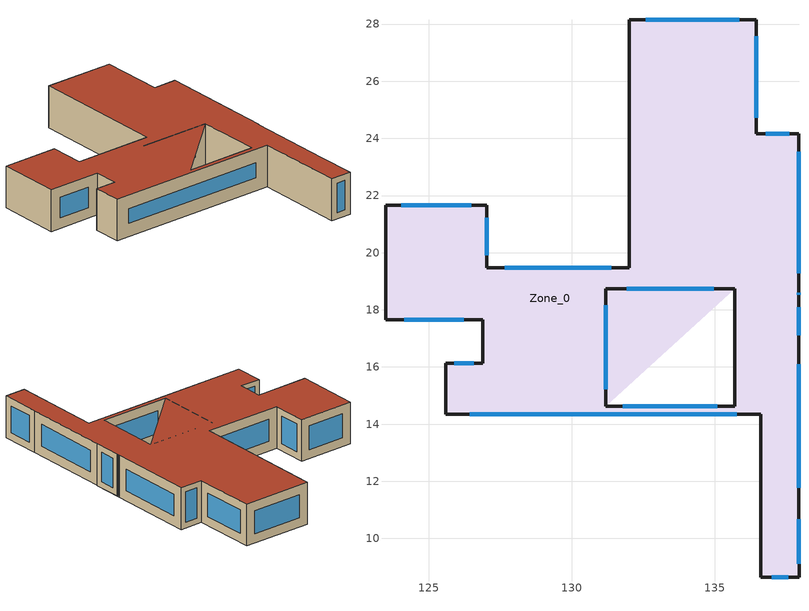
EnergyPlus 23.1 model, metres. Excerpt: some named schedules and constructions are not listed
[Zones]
Zone_0
 floor outside (90.1-2019 Nonresidential CZ 0 Exterior Floor (Mass)): 137.96,8.64 136.62,8.64 136.62,14.34 135.7,14.34 135.7,14.63 131.19,14.63 135.7,18.74 135.7,14.34 125.59,14.34 125.59,16.13 126.88,16.13 126.88,17.65 123.49,17.65 123.49,21.66 127.04,21.66 127.04,19.46 132.01,19.46 132.01,28.15 136.45,28.15 136.46,24.15 137.95,24.15 137.95,16.72 137.94,16.72 137.94,11.14 137.95,11.14 z12.64
 wall outside (90.1-2019 Nonresidential CZ 0 Exterior Wall (Mass)): 137.94,11.14 137.94,16.72 / 137.95,16.72 137.95,18.48 137.95,18.66 137.95,24.15 136.46,24.15 136.45,28.15 132.01,28.15 132.01,19.46 127.04,19.46 127.04,21.66 123.49,21.66 123.49,17.65 126.88,17.65 126.88,16.13 125.59,16.13 125.59,14.34 136.62,14.34 136.62,8.64 137.96,8.64 137.95,11.14 / 131.19,18.74 135.7,18.74 135.7,14.63 131.19,14.63 131.19,18.74 z12.64:15.26
 window (DoublePaneClr): 137.96,9.11 137.95,10.67 z13.11:14.79; 137.94,11.78 137.94,16.09 z13.28:14.63; 137.95,17.11 137.95,18.1 / 137.01,8.64 137.57,8.64 z13.03:14.88; 137.95,18.53 137.95,18.61 z12.69:15.21; 137.95,19.29 137.95,23.52 z13.27:14.63; 137.61,24.15 136.8,24.15 z12.99:14.92; 136.45,24.73 136.45,27.58 z13.22:14.69; 135.86,28.15 132.6,28.15 / 135.1,14.63 131.79,14.63 z13.24:14.67; 131.39,19.46 127.65,19.46 z13.26:14.65; 127.04,19.9 127.04,21.22 z13.08:14.83; 126.49,21.66 124.04,21.66 z13.19:14.71; 124.15,17.65 126.22,17.65 z13.31:14.6; 126.58,16.13 125.9,16.13 z12.95:14.95; 126.44,14.34 135.78,14.34 z13.49:14.42; 131.92,18.74 134.97,18.74 z13.37:14.53; 131.19,15.21 131.19,18.16 z13.22:14.68
 roof outside (90.1-2019 Nonresidential CZ 0 Exterior Roof (Mass)): 137.96,8.64 137.95,11.14 137.94,11.14 137.94,16.72 137.95,16.72 137.95,24.15 136.46,24.15 136.45,28.15 132.01,28.15 132.01,19.46 127.04,19.46 127.04,21.66 123.49,21.66 123.49,17.65 126.88,17.65 126.88,16.13 125.59,16.13 125.59,14.34 131.19,14.34 131.19,14.63 135.7,14.63 135.7,18.74 131.19,14.63 131.19,14.34 136.62,14.34 136.62,8.64 z15.26
[Schedule:Day:Hourly]
82b83fac-625c-4f48-ae0d-23de262ce1d7: Fraction, 0, 1, 1, 1, 1, 1, 1, 0, 0, 0, 1, 1, 1, 1, 1, 1, 1, 1, 0, 0, 0, 0, 0, 0
d479f743-58bb-4381-bc34-0454e4f3726c: Fraction, 1, 0, 1, 1, 1, 1, 1, 1, 0, 0, 0, 1, 1, 1, 1, 1, 0, 0, 0, 0, 0, 0, 0, 0
869f6279-ab4c-45cb-a40c-31db3e045f15: Fraction, 0, 1, 1, 1, 1, 1, 1, 1, 0, 0, 1, 0, 0, 0, 1, 0, 0, 0, 0, 0, 1, 1, 1, 1
67f79f5d-879f-44f8-b647-1131f74ce983: Fraction, 1, 1, 1, 0, 1, 0, 0, 0, 0, 0, 0, 0, 1, 1, 1, 1, 0, 1, 0, 0, 0, 0, 0, 0
971dca29-db39-4082-851a-6dd26ee656e9: Fraction, 0, 0, 0, 0, 0, 0, 1, 1, 0, 0, 0, 1, 1, 0, 0, 0, 0, 0, 0, 0, 0, 0, 0, 0
42499e71-9635-43f8-97cf-54b25431c190: Fraction, 0, 1, 1, 1, 1, 1, 0, 1, 1, 1, 1, 0, 0, 0, 0, 0, 0, 0, 0, 0, 0, 0, 0, 0
64895081-95d1-4410-b027-bdd143a5df6e: Fraction, 0, 0, 0, 1, 0, 1, 1, 0, 0, 0, 0, 1, 0, 1, 1, 1, 1, 1, 1, 0, 0, 0, 0, 0
3134f503-972f-4fe3-82ba-8d4e92bfc7da: Fraction, 0, 0, 0, 1, 1, 1, 0, 0, 0, 0, 0, 0, 1, 1, 1, 1, 0, 0, 0, 0, 0, 0, 0, 0
[Schedule:Week:Daily]
CoolAvail_Zone_0_33: d479f743-58bb-4381-bc34-0454e4f3726c, 869f6279-ab4c-45cb-a40c-31db3e045f15, 67f79f5d-879f-44f8-b647-1131f74ce983, 971dca29-db39-4082-851a-6dd26ee656e9, 42499e71-9635-43f8-97cf-54b25431c190, 82b83fac-625c-4f48-ae0d-23de262ce1d7, 64895081-95d1-4410-b027-bdd143a5df6e, d479f743-58bb-4381-bc34-0454e4f3726c, d479f743-58bb-4381-bc34-0454e4f3726c, d479f743-58bb-4381-bc34-0454e4f3726c, d479f743-58bb-4381-bc34-0454e4f3726c, d479f743-58bb-4381-bc34-0454e4f3726c
CoolAvail_Zone_0_34: 3134f503-972f-4fe3-82ba-8d4e92bfc7da, ed6fd3f3-43f2-4ef0-8dd7-7a0b72b31cbb, 0842cef2-874f-47ca-bd6f-c995717f89f5, 5261cf2e-85ba-4db6-9ce7-fee0a797b286, cae36862-1c9f-4ffe-9071-76cd90ed5ab1, 079eeea1-b62c-473a-85e8-522c02ef6f9d, 7e625d85-241e-46f6-b824-82f7e8309bd2, 3134f503-972f-4fe3-82ba-8d4e92bfc7da, 3134f503-972f-4fe3-82ba-8d4e92bfc7da, 3134f503-972f-4fe3-82ba-8d4e92bfc7da, 3134f503-972f-4fe3-82ba-8d4e92bfc7da, 3134f503-972f-4fe3-82ba-8d4e92bfc7da
CoolAvail_Zone_0_35: ea964e5a-72c8-42ab-b0bd-6840932f00e1, 7ae45e4a-7fd6-41e5-8a4e-fe4adb9c3dce, 19df4775-b0ea-4311-b4c7-9b47212df40c, d1d83a89-aa02-48bd-bd42-bc8bb0993573, fed7032a-de7c-4f09-9247-478ff5a78e8a, 8e8bb3cb-8142-4bc1-9217-54d946ff4a27, 7624fc2b-1449-4fb3-8063-622a8346a11d, ea964e5a-72c8-42ab-b0bd-6840932f00e1, ea964e5a-72c8-42ab-b0bd-6840932f00e1, ea964e5a-72c8-42ab-b0bd-6840932f00e1, ea964e5a-72c8-42ab-b0bd-6840932f00e1, ea964e5a-72c8-42ab-b0bd-6840932f00e1
CoolAvail_Zone_0_36: af5e5cc7-e4d6-4050-8d03-adeff9a77ade, d6000f41-bb7b-45ed-b57a-afc1b073e2b7, 20a2ea15-0366-4157-a8c0-57d473969917, f07b88ba-faba-4079-b627-1374bd56611b, b20c4fbb-534b-4f67-bcc6-599de88231cd, dab0f51d-b6c7-402d-9076-f670d8a8be3a, 2b103ae3-cff9-48dc-a7cd-95ddd8d247a1, af5e5cc7-e4d6-4050-8d03-adeff9a77ade, af5e5cc7-e4d6-4050-8d03-adeff9a77ade, af5e5cc7-e4d6-4050-8d03-adeff9a77ade, af5e5cc7-e4d6-4050-8d03-adeff9a77ade, af5e5cc7-e4d6-4050-8d03-adeff9a77ade
CoolAvail_Zone_0_37: 8037efc8-13b6-4a93-94dd-cd9c610bbcd2, a3895398-1c9f-41ad-a557-52d5878792ae, c23acc3e-60bf-4750-8b05-9199dcac2b66, 836068ed-9d2b-442f-ad17-65d6e156eb7f, 1baf96c9-a5a4-4043-be5b-f3283d23d3d7, 5dcdb427-e9f7-4689-9180-3caf423e22ed, 7a23f633-3cc0-42d7-81b6-4b350cb7b05f, 8037efc8-13b6-4a93-94dd-cd9c610bbcd2, 8037efc8-13b6-4a93-94dd-cd9c610bbcd2, 8037efc8-13b6-4a93-94dd-cd9c610bbcd2, 8037efc8-13b6-4a93-94dd-cd9c610bbcd2, 8037efc8-13b6-4a93-94dd-cd9c610bbcd2
CoolAvail_Zone_0_38: 93237feb-5df3-46aa-8b07-617937b658ed, 2111913f-7513-48a7-b5ce-ad86985c307c, af5e5cc7-e4d6-4050-8d03-adeff9a77ade, 62396e1b-6101-4778-9a89-c3df6b012de8, c88f0633-769b-4102-ae75-12d9dbdc8829, 001a5d9e-2975-4612-a3d7-69e5931aa604, 3fc9ed15-e43c-4b4e-ac0d-8b756d89cf34, 93237feb-5df3-46aa-8b07-617937b658ed, 93237feb-5df3-46aa-8b07-617937b658ed, 93237feb-5df3-46aa-8b07-617937b658ed, 93237feb-5df3-46aa-8b07-617937b658ed, 93237feb-5df3-46aa-8b07-617937b658ed
CoolAvail_Zone_0_39: d748a229-17c4-4497-a2ae-3035c432b4ba, 7048c016-b3cc-4d30-b7a2-e82832680144, 45178cf4-77f9-40aa-a0a4-11b28ac7ef65, af41c58c-a08e-4e43-bc5d-241de93dec8d, 9f03cfd3-7633-41ee-8cfd-2eb55b373d64, 50c105d0-a097-4d9e-b7de-f51dfab3287e, 8037efc8-13b6-4a93-94dd-cd9c610bbcd2, d748a229-17c4-4497-a2ae-3035c432b4ba, d748a229-17c4-4497-a2ae-3035c432b4ba, d748a229-17c4-4497-a2ae-3035c432b4ba, d748a229-17c4-4497-a2ae-3035c432b4ba, d748a229-17c4-4497-a2ae-3035c432b4ba
CoolAvail_Zone_0_40: 883197e9-7c75-4b18-a137-2211aa266f75, a7bd0efe-3aa0-41ad-a862-0c0766c6b48d, c2976b59-a9d1-4ec2-afd8-5a25a852f813, 0892341c-ce22-48bf-b2d7-a6b54bea3fca, 0810e71b-70c5-4420-88cf-15ec6798d871, 349f065c-2187-4dc3-b9d1-56dd459cd3aa, 01a71e10-1e50-47e8-9dee-a916c16c638e, 883197e9-7c75-4b18-a137-2211aa266f75, 883197e9-7c75-4b18-a137-2211aa266f75, 883197e9-7c75-4b18-a137-2211aa266f75, 883197e9-7c75-4b18-a137-2211aa266f75, 883197e9-7c75-4b18-a137-2211aa266f75
CoolAvail_Zone_0_41: 00c0e0ef-4640-43c7-a598-4a9e97edaa6d, 9f40d702-859b-4665-b72c-3fe96d7343c0, 86c1b371-93d3-48e4-a207-f1c1352b0e07, cd0a9f9b-4dd7-42b7-b076-0355e52e6f7b, d67b88e1-e680-47cd-8d1c-4d1d765bc77f, e2fff377-7aec-4250-9183-b298a2f973d8, f14ff8f6-1366-4599-b910-1c5d2465ca29, 00c0e0ef-4640-43c7-a598-4a9e97edaa6d, 00c0e0ef-4640-43c7-a598-4a9e97edaa6d, 00c0e0ef-4640-43c7-a598-4a9e97edaa6d, 00c0e0ef-4640-43c7-a598-4a9e97edaa6d, 00c0e0ef-4640-43c7-a598-4a9e97edaa6d
CoolAvail_Zone_0_42: 5c89464c-5ef5-470d-8494-ad207c1193eb, 70fccbbf-0968-4144-81c4-213cfebb1410, 6a72401a-39b8-4c8e-8b0f-e18fc8ead1de, 08ea07bc-ec12-43a9-b5e9-4255b164943a, 10e9fb05-1858-4299-a879-61cf543e850c, 482c0ff1-a1cf-4518-9a9b-c9fd94c742e4, 971f1f81-7ffb-4225-a188-1d66d3d201fa, 5c89464c-5ef5-470d-8494-ad207c1193eb, 5c89464c-5ef5-470d-8494-ad207c1193eb, 5c89464c-5ef5-470d-8494-ad207c1193eb, 5c89464c-5ef5-470d-8494-ad207c1193eb, 5c89464c-5ef5-470d-8494-ad207c1193eb
CoolAvail_Zone_0_43: 6005d886-9535-43e2-8214-16ed1c354114, fb266e95-20a3-4bcf-bbe1-b2c024e0e2b5, c7bf4c7d-8060-4b6f-adbe-915409cfed54, 321755bc-5975-4af5-b1da-08a8e318b26e, 27c04f71-bc10-47cd-96d5-273982dcbd55, 4fe47908-5490-47fc-b963-a5acf1d7db7e, 7509aeb8-b5e9-4c74-ac1f-85b5df4f7c3a, 6005d886-9535-43e2-8214-16ed1c354114, 6005d886-9535-43e2-8214-16ed1c354114, 6005d886-9535-43e2-8214-16ed1c354114, 6005d886-9535-43e2-8214-16ed1c354114, 6005d886-9535-43e2-8214-16ed1c354114
CoolAvail_Zone_0_44: 8524b59a-4086-4eb9-a3a3-9c11016325d2, 33232023-d3bc-4167-9908-7f5fb7bc4845, fc63d4ab-520f-4892-8535-8a5b19853f97, 529c80a2-adcc-425c-9c7a-9e4ea92c5ad0, 361a62d4-4483-44e2-8178-8ae958f5a9d6, d39a0a2d-9745-449f-9744-d5c12fb151a7, eba83cb3-639c-4d5a-bba0-65026861de94, 8524b59a-4086-4eb9-a3a3-9c11016325d2, 8524b59a-4086-4eb9-a3a3-9c11016325d2, 8524b59a-4086-4eb9-a3a3-9c11016325d2, 8524b59a-4086-4eb9-a3a3-9c11016325d2, 8524b59a-4086-4eb9-a3a3-9c11016325d2
CoolAvail_Zone_0_45: 529897b0-7851-4804-9490-ac1e49f6673f, 6bf10be0-f6d1-42b2-b7f7-fee7ecca2194, 8c1eacb8-60e0-437f-9c00-406e7754e0a1, ce02b5cd-0b87-43e5-8d81-d91c88fad177, 45178cf4-77f9-40aa-a0a4-11b28ac7ef65, 4a8131e1-6b61-40b7-be8c-de09692f1780, 529897b0-7851-4804-9490-ac1e49f6673f, 529897b0-7851-4804-9490-ac1e49f6673f, 529897b0-7851-4804-9490-ac1e49f6673f, 529897b0-7851-4804-9490-ac1e49f6673f, 529897b0-7851-4804-9490-ac1e49f6673f, 529897b0-7851-4804-9490-ac1e49f6673f
CoolAvail_Zone_0_46: a92963a4-cdb5-4605-91ce-c7ecaa5e8ee2, 70fccbbf-0968-4144-81c4-213cfebb1410, 60a5d225-296d-4afc-ad11-c7ede8f63fac, 05a610c2-0fe3-448e-b41f-ef2fc4f267a0, 741097d7-baff-4054-969c-272c18da0d28, 894fad8a-9db2-4cf0-9b25-e19f91a4054e, 4e647661-89a2-4b39-a766-581725928f1c, a92963a4-cdb5-4605-91ce-c7ecaa5e8ee2, a92963a4-cdb5-4605-91ce-c7ecaa5e8ee2, a92963a4-cdb5-4605-91ce-c7ecaa5e8ee2, a92963a4-cdb5-4605-91ce-c7ecaa5e8ee2, a92963a4-cdb5-4605-91ce-c7ecaa5e8ee2
CoolAvail_Zone_0_47: 4b6ed41e-87c7-4975-a053-4426fd22b8bb, bd449fe4-415f-4b3c-8c99-a05e91d1a4a4, 4c9fed97-f1c1-4f52-93cf-6e3ebb21d123, 90e3bf91-1fac-41b0-8900-77a460dd330f, 81f41662-e9ac-4eb1-b85d-5b27cc855202, 72c3588e-b2e9-4518-9183-511a012e489a, 058802b1-c408-489d-8eb6-82654434e169, 4b6ed41e-87c7-4975-a053-4426fd22b8bb, 4b6ed41e-87c7-4975-a053-4426fd22b8bb, 4b6ed41e-87c7-4975-a053-4426fd22b8bb, 4b6ed41e-87c7-4975-a053-4426fd22b8bb, 4b6ed41e-87c7-4975-a053-4426fd22b8bb
CoolAvail_Zone_0_48: c893bc1b-9ab6-4618-9526-c9d7948028e1, 2d3622f6-77fb-4f19-83ce-4f29eb6027ad, 485f56f1-57ec-4dbc-a7b3-1c70517bfc66, f2aed9a4-388b-497b-9736-4f8f69007e10, 3aec51c0-ffc0-4bed-9820-b9f1594e9715, 2b439630-06c0-43d1-b733-c1b6edee79ff, 1354364f-3d47-441f-baaf-d91082a93f77, c893bc1b-9ab6-4618-9526-c9d7948028e1, c893bc1b-9ab6-4618-9526-c9d7948028e1, c893bc1b-9ab6-4618-9526-c9d7948028e1, c893bc1b-9ab6-4618-9526-c9d7948028e1, c893bc1b-9ab6-4618-9526-c9d7948028e1
CoolAvail_Zone_0_49: 043a86aa-8b78-41f9-9b1e-acb706614a46, 6a1fb187-319f-4c84-bc8c-24fb97a2dfa3, a632ed9a-5de7-4d2a-9650-94074f019fd4, 3b8062e7-37c0-42ef-9213-e2c9e8404624, 3b07df94-8bae-425c-907d-ec27d7f912fc, 7be9cbd2-a441-4429-bd23-b447bb17e9a1, 7c9938da-5bc3-4155-9f17-6dbf6999afb5, 043a86aa-8b78-41f9-9b1e-acb706614a46, 043a86aa-8b78-41f9-9b1e-acb706614a46, 043a86aa-8b78-41f9-9b1e-acb706614a46, 043a86aa-8b78-41f9-9b1e-acb706614a46, 043a86aa-8b78-41f9-9b1e-acb706614a46
CoolAvail_Zone_0_50: 149cf891-3990-4c32-920f-f7e48fb2aa7d, c2976b59-a9d1-4ec2-afd8-5a25a852f813, f20793a5-f3a4-45ea-858c-464f45aebaeb, 918cd881-32ed-44fa-84e1-0d95cc65e6a6, a7388b1d-e5d5-446e-9b3c-e9680b62e304, 48e2d8e6-c764-4309-9400-535a4b362951, b8feaf6b-9232-4fb5-8901-8b4871c860c7, 149cf891-3990-4c32-920f-f7e48fb2aa7d, 149cf891-3990-4c32-920f-f7e48fb2aa7d, 149cf891-3990-4c32-920f-f7e48fb2aa7d, 149cf891-3990-4c32-920f-f7e48fb2aa7d, 149cf891-3990-4c32-920f-f7e48fb2aa7d
CoolAvail_Zone_0_51: 485ce407-0896-49d2-8bdb-d863cf701a37, 77e688b3-1c47-4fa8-a150-bdfd9f7a6f05, ae164842-401a-4343-b31c-0fd7bb1224be, aca1a674-1583-4169-b70b-1a5a21e13e0d, 71cadaa5-eb0e-4c82-bfb7-05770e92396e, 7fed7190-ed49-4405-b641-6bd42e090a6c, f8a50c2a-6260-4063-bcfb-7e7a4cbff610, 485ce407-0896-49d2-8bdb-d863cf701a37, 485ce407-0896-49d2-8bdb-d863cf701a37, 485ce407-0896-49d2-8bdb-d863cf701a37, 485ce407-0896-49d2-8bdb-d863cf701a37, 485ce407-0896-49d2-8bdb-d863cf701a37
CoolAvail_Zone_0_52: cba0dbdb-88fe-4b2a-b0a5-debe7df2df22, cba0dbdb-88fe-4b2a-b0a5-debe7df2df22, cba0dbdb-88fe-4b2a-b0a5-debe7df2df22, cba0dbdb-88fe-4b2a-b0a5-debe7df2df22, cba0dbdb-88fe-4b2a-b0a5-debe7df2df22, cba0dbdb-88fe-4b2a-b0a5-debe7df2df22, cba0dbdb-88fe-4b2a-b0a5-debe7df2df22, cba0dbdb-88fe-4b2a-b0a5-debe7df2df22, cba0dbdb-88fe-4b2a-b0a5-debe7df2df22, cba0dbdb-88fe-4b2a-b0a5-debe7df2df22, cba0dbdb-88fe-4b2a-b0a5-debe7df2df22, cba0dbdb-88fe-4b2a-b0a5-debe7df2df22
NatVentAvail_Zone_0_0: 85069bca-2b2a-471b-b3fa-43c3efb318f0, 06d6f6e1-af1c-480b-b630-ce5e81cdfe58, 2b032a04-6ee1-4acb-ba70-2f655d9db630, ed4bfe94-cad4-40e5-a25a-afe5402feeae, c5cacbf8-b7d6-47b0-a14d-5407c4417e75, 615a7867-e14e-4151-aabf-fa796bd84dec, 3d6da4ae-3ce6-406d-b521-e5cf70f2aa7e, 85069bca-2b2a-471b-b3fa-43c3efb318f0, 85069bca-2b2a-471b-b3fa-43c3efb318f0, 85069bca-2b2a-471b-b3fa-43c3efb318f0, 85069bca-2b2a-471b-b3fa-43c3efb318f0, 85069bca-2b2a-471b-b3fa-43c3efb318f0
NatVentAvail_Zone_0_1: ac9fad2d-3e51-4f97-881e-d2450c51413b, 0e42cded-2a11-4a29-a65f-22a311d3abbb, f20a0d7c-3566-4be1-8587-853c079a1db2, 595ff375-4059-4e85-8b06-aa3341602a60, b356c6f9-b694-4ecb-8aa4-38cc8c6398e2, e37bf46d-5aef-4994-a8a7-7644741c72a3, 2269cefc-a935-47c3-b3e2-530841a6b154, ac9fad2d-3e51-4f97-881e-d2450c51413b, ac9fad2d-3e51-4f97-881e-d2450c51413b, ac9fad2d-3e51-4f97-881e-d2450c51413b, ac9fad2d-3e51-4f97-881e-d2450c51413b, ac9fad2d-3e51-4f97-881e-d2450c51413b
NatVentAvail_Zone_0_2: 79023da8-e6db-4f2f-8f41-2054c17e2bca, 86a01146-cf8e-48c7-b303-e0bceb998122, b356c6f9-b694-4ecb-8aa4-38cc8c6398e2, c9bb4b23-ce24-49e5-8961-dddd9e0eb11a, 06d6f6e1-af1c-480b-b630-ce5e81cdfe58, 1465d87e-c0b2-4898-9858-07a856ce352f, b21dc415-d331-4ffb-82a4-4013a69e96be, 79023da8-e6db-4f2f-8f41-2054c17e2bca, 79023da8-e6db-4f2f-8f41-2054c17e2bca, 79023da8-e6db-4f2f-8f41-2054c17e2bca, 79023da8-e6db-4f2f-8f41-2054c17e2bca, 79023da8-e6db-4f2f-8f41-2054c17e2bca
NatVentAvail_Zone_0_3: 6e080233-e4cb-4c47-b1e8-7ec84ea5e545, d2be773e-9853-48d9-b5f6-a2d711cee537, c3e05625-c80f-4c81-a4a9-1e7a529037f4, 95084d81-6bf5-4aa3-9d4a-d76fe797a3a0, cc1c95d3-11ec-4856-b087-326376f9f1df, 85069bca-2b2a-471b-b3fa-43c3efb318f0, 66983e29-3603-4296-9e5f-13a50f55c452, 6e080233-e4cb-4c47-b1e8-7ec84ea5e545, 6e080233-e4cb-4c47-b1e8-7ec84ea5e545, 6e080233-e4cb-4c47-b1e8-7ec84ea5e545, 6e080233-e4cb-4c47-b1e8-7ec84ea5e545, 6e080233-e4cb-4c47-b1e8-7ec84ea5e545
NatVentAvail_Zone_0_4: 7f8fd417-c1ec-4504-8790-f7a53b8eea8a, 42a6307f-b2ff-49e0-a00d-c5f437ec8d24, 9cd492d8-3f3b-46f3-8701-69e275a9b161, eec8c49c-47b8-4e6c-8f13-8fbe0dfba465, c95229db-74a2-4849-b964-e93d90943bb4, c949a31b-6cec-4c42-8e33-a178b78093b6, 42a6307f-b2ff-49e0-a00d-c5f437ec8d24, 7f8fd417-c1ec-4504-8790-f7a53b8eea8a, 7f8fd417-c1ec-4504-8790-f7a53b8eea8a, 7f8fd417-c1ec-4504-8790-f7a53b8eea8a, 7f8fd417-c1ec-4504-8790-f7a53b8eea8a, 7f8fd417-c1ec-4504-8790-f7a53b8eea8a
NatVentAvail_Zone_0_5: 3abdae18-6f5f-42a6-92ec-5e8bafdd7ec6, 1392b2eb-0a18-40c2-8618-893a8af9810c, 2654707f-1dea-43a9-b014-0dc0dc09ceff, a28dc146-cde9-4dc3-bdc8-c9385b19801b, 2f2aca47-6253-49b2-b302-f17a1cf2c10d, 57228267-8ffc-4b08-800f-1df83d28b00b, 0176805f-6419-410f-ba74-85dd6959e1f7, 3abdae18-6f5f-42a6-92ec-5e8bafdd7ec6, 3abdae18-6f5f-42a6-92ec-5e8bafdd7ec6, 3abdae18-6f5f-42a6-92ec-5e8bafdd7ec6, 3abdae18-6f5f-42a6-92ec-5e8bafdd7ec6, 3abdae18-6f5f-42a6-92ec-5e8bafdd7ec6
NatVentAvail_Zone_0_6: 93420359-c8f8-4532-a5dc-db31faf1d0e0, 0842cef2-874f-47ca-bd6f-c995717f89f5, 527f4506-5e2d-4351-8612-1769222680b5, 937d2ddf-9db7-4f99-bbca-8ced9319c7cb, 3eff230f-72b4-477a-8f53-7b16b1284d89, 976638ae-f183-43cc-bf01-ed478fa5cdf8, 99ac96b2-0dbf-4191-92f5-f2c379e587cc, 93420359-c8f8-4532-a5dc-db31faf1d0e0, 93420359-c8f8-4532-a5dc-db31faf1d0e0, 93420359-c8f8-4532-a5dc-db31faf1d0e0, 93420359-c8f8-4532-a5dc-db31faf1d0e0, 93420359-c8f8-4532-a5dc-db31faf1d0e0
NatVentAvail_Zone_0_7: 77809503-9f90-46be-adc1-3663f947b689, ce14c8f3-be08-4051-a924-ca6858ed1a24, c3c36dcf-4c1d-4c8b-8534-42c2ad4c5ad8, 982cbe55-da32-4f35-a18e-aeaafc8cb0b3, 91c0d1b7-a7b0-4b30-929c-a76e3245cede, 0c932124-0cd9-45d6-8757-43597c289681, 56f29499-99d1-4e36-84d6-6341f5db69f4, 77809503-9f90-46be-adc1-3663f947b689, 77809503-9f90-46be-adc1-3663f947b689, 77809503-9f90-46be-adc1-3663f947b689, 77809503-9f90-46be-adc1-3663f947b689, 77809503-9f90-46be-adc1-3663f947b689
NatVentAvail_Zone_0_8: 9275d2fc-2a43-4701-a9da-08a2d8185c06, c0c54f6c-8884-442c-b002-f8cc31b18a9f, 9e714302-3d54-4d24-9e56-1853b4432ed5, e78f57e5-5213-49bf-8813-5a9fda860091, 54ef1873-ddc2-42a3-83f3-e0a4f7cf0801, b08f153b-0886-4b1c-93e8-8174a0079cec, dc30819b-fcc9-4b43-8982-057702bd865d, 9275d2fc-2a43-4701-a9da-08a2d8185c06, 9275d2fc-2a43-4701-a9da-08a2d8185c06, 9275d2fc-2a43-4701-a9da-08a2d8185c06, 9275d2fc-2a43-4701-a9da-08a2d8185c06, 9275d2fc-2a43-4701-a9da-08a2d8185c06
NatVentAvail_Zone_0_9: 4fc32eac-1523-48f7-9e49-02675d249cb1, f25784c1-35a1-4028-8149-79a5432f8fe1, dc30819b-fcc9-4b43-8982-057702bd865d, e7084eab-6503-4b63-b52b-776db332174c, acd2ed40-f335-4859-b2df-d57ecf0e064a, 9465b060-c919-45c3-858f-17b0ec2e0545, 613a1e73-45c6-4df7-84ed-0874f544414c, 4fc32eac-1523-48f7-9e49-02675d249cb1, 4fc32eac-1523-48f7-9e49-02675d249cb1, 4fc32eac-1523-48f7-9e49-02675d249cb1, 4fc32eac-1523-48f7-9e49-02675d249cb1, 4fc32eac-1523-48f7-9e49-02675d249cb1
NatVentAvail_Zone_0_10: 05e90752-b7f7-43f5-a404-2e3dee32d087, dc30819b-fcc9-4b43-8982-057702bd865d, 340cdbea-2824-44fc-aa5e-01a0ed359164, 14d82741-dd99-4ee7-a949-93d752d18689, e9658675-d006-4883-9820-77fd4ba4bfd3, a90c3863-74fb-4494-b0c1-6de60f0dda75, 43e5c19a-6635-4ddc-b958-82927168ffbe, 05e90752-b7f7-43f5-a404-2e3dee32d087, 05e90752-b7f7-43f5-a404-2e3dee32d087, 05e90752-b7f7-43f5-a404-2e3dee32d087, 05e90752-b7f7-43f5-a404-2e3dee32d087, 05e90752-b7f7-43f5-a404-2e3dee32d087
NatVentAvail_Zone_0_11: dc30819b-fcc9-4b43-8982-057702bd865d, c5b01f2a-dc6e-4e73-98f0-87f70ce5c191, c73acd8c-245c-4ba4-82a2-e6153a57d641, 2d56a03a-6ee9-4429-b497-c3ddc531cf71, 2b6ff624-4e04-487d-ba37-6376db315ba4, c5b66f65-a8a7-4a61-8ad5-03644a81dd28, 57406b55-9aef-4c72-bc90-91d1cece7929, dc30819b-fcc9-4b43-8982-057702bd865d, dc30819b-fcc9-4b43-8982-057702bd865d, dc30819b-fcc9-4b43-8982-057702bd865d, dc30819b-fcc9-4b43-8982-057702bd865d, dc30819b-fcc9-4b43-8982-057702bd865d
NatVentAvail_Zone_0_12: c9527523-fef4-4b1e-9705-31c0563051fe, 7f82e1f8-3fed-4702-a01f-abdc2c21d09c, 23db8ac4-31b8-41ca-a944-c16b2572a681, 05477049-26bb-4628-a72a-4d24176d04a6, 77c9a84c-1430-4ab8-8f1e-8a387c7d56d2, 5a2f310b-07bd-4f80-bd24-22e85727ea75, 2dc62eb3-2c00-407d-a366-cf717eb8ce7d, c9527523-fef4-4b1e-9705-31c0563051fe, c9527523-fef4-4b1e-9705-31c0563051fe, c9527523-fef4-4b1e-9705-31c0563051fe, c9527523-fef4-4b1e-9705-31c0563051fe, c9527523-fef4-4b1e-9705-31c0563051fe
NatVentAvail_Zone_0_13: b2a8f0f1-d429-4ed2-b784-a1467a817b23, c0c2b50c-5233-4238-b21e-6150e2c90a9a, c87bc41b-7e52-4ec9-81ab-28f4333f17e2, 25ce19ca-b763-49e3-9827-20dcf254a0ef, 025d20a4-038b-4ae7-9002-e7f97060efc2, 501f1c5f-22ae-414d-a58f-1be396d8b788, 037de2d9-01a1-46c2-a948-6b00ae712a92, b2a8f0f1-d429-4ed2-b784-a1467a817b23, b2a8f0f1-d429-4ed2-b784-a1467a817b23, b2a8f0f1-d429-4ed2-b784-a1467a817b23, b2a8f0f1-d429-4ed2-b784-a1467a817b23, b2a8f0f1-d429-4ed2-b784-a1467a817b23
NatVentAvail_Zone_0_14: 078e48d2-2d10-49f0-95fc-c90716d5cf71, a4f29cf0-3812-4ff5-9787-1b356ed1f8c3, d1b1c39d-20fc-4a14-a5d4-085977df3e60, 7ff908e8-e2ad-4495-afbe-b1f3907aa5da, 05ec2185-96a1-4de5-b3b1-93c4c1529b2e, 7e0bb731-e4ef-4638-b5fb-2614602492ce, 12842f21-d8bc-465c-9350-f873b5a8fd40, 078e48d2-2d10-49f0-95fc-c90716d5cf71, 078e48d2-2d10-49f0-95fc-c90716d5cf71, 078e48d2-2d10-49f0-95fc-c90716d5cf71, 078e48d2-2d10-49f0-95fc-c90716d5cf71, 078e48d2-2d10-49f0-95fc-c90716d5cf71
NatVentAvail_Zone_0_15: eda7dc8c-19fe-4e05-a6d5-0b6cda74fbbf, 2ed55e3b-1a74-47b5-b6dd-f2b7a28fc220, 53c517d1-15a5-479a-8045-bae384e9339c, f20793a5-f3a4-45ea-858c-464f45aebaeb, 6d42e586-eba7-4e05-a397-1bac1b942902, c7e53773-1c2d-497f-8d27-9f36e02b9a7d, bad9f38d-d56c-4af6-a464-ccc616e36a8d, eda7dc8c-19fe-4e05-a6d5-0b6cda74fbbf, eda7dc8c-19fe-4e05-a6d5-0b6cda74fbbf, eda7dc8c-19fe-4e05-a6d5-0b6cda74fbbf, eda7dc8c-19fe-4e05-a6d5-0b6cda74fbbf, eda7dc8c-19fe-4e05-a6d5-0b6cda74fbbf
NatVentAvail_Zone_0_16: 1dc6dc5f-b99f-4263-bb0e-adfe20f3dded, c95d8c5a-cca6-4044-8a47-3da717f82028, f1e85903-cc13-4b8d-bdde-1ca47628815a, 256b33e3-552b-4680-9b0a-870d930f7e93, ccff3a5c-ce33-4d74-a50a-1b0fb784204a, 449c2a01-7984-47dc-9975-6d2b733a4a4e, b28fc5c0-6a02-411f-aa29-2545ab5c1693, 1dc6dc5f-b99f-4263-bb0e-adfe20f3dded, 1dc6dc5f-b99f-4263-bb0e-adfe20f3dded, 1dc6dc5f-b99f-4263-bb0e-adfe20f3dded, 1dc6dc5f-b99f-4263-bb0e-adfe20f3dded, 1dc6dc5f-b99f-4263-bb0e-adfe20f3dded
NatVentAvail_Zone_0_17: 58f1c357-9c3a-49b1-9715-5360cfdaedc1, 2b06c360-d777-433b-aea6-c226b915c1a8, 71aa1198-f18a-4e8e-88c7-33212764596a, d2731bbd-4a9e-4cae-989e-577b03c272ed, 2fa06de4-b10c-4096-b117-f4e2764d98b9, 5b3558f8-e899-445e-8bbb-81da23c0ad8e, 82741c91-4db3-45cb-a7f7-b97c9e49b532, 58f1c357-9c3a-49b1-9715-5360cfdaedc1, 58f1c357-9c3a-49b1-9715-5360cfdaedc1, 58f1c357-9c3a-49b1-9715-5360cfdaedc1, 58f1c357-9c3a-49b1-9715-5360cfdaedc1, 58f1c357-9c3a-49b1-9715-5360cfdaedc1
NatVentAvail_Zone_0_18: 0a19ce5b-b12e-4763-837b-a981e4365968, f2d8b086-bef9-4ee2-a225-c1024e742e3c, 5e6b9d1c-d3b6-4a67-ab56-227b5dad1548, 0a19ce5b-b12e-4763-837b-a981e4365968, e0159807-63be-4ce4-8559-2d154de80daa, 7fcc53a5-d932-4ade-ab32-b6203e811e42, 39ec39b2-4e5d-4aec-b9f7-14c75821dc19, 0a19ce5b-b12e-4763-837b-a981e4365968, 0a19ce5b-b12e-4763-837b-a981e4365968, 0a19ce5b-b12e-4763-837b-a981e4365968, 0a19ce5b-b12e-4763-837b-a981e4365968, 0a19ce5b-b12e-4763-837b-a981e4365968
NatVentAvail_Zone_0_19: 04dd5f81-d687-4d05-b9b2-987389408bd4, 4284daa1-9f3b-4eb3-9ace-481321d978d7, cec2c09e-ea7a-4e97-b82b-e2a1278e73c9, 2504830d-d145-4b8f-a04a-656c2a6152eb, 172d5b6c-8353-4458-86ea-2c24105b43be, f8bf2802-854b-4daf-9b48-506049b3ab1c, e6efed90-1a70-4210-9203-60dd9ac8e579, 04dd5f81-d687-4d05-b9b2-987389408bd4, 04dd5f81-d687-4d05-b9b2-987389408bd4, 04dd5f81-d687-4d05-b9b2-987389408bd4, 04dd5f81-d687-4d05-b9b2-987389408bd4, 04dd5f81-d687-4d05-b9b2-987389408bd4
NatVentAvail_Zone_0_20: 3530dd22-4532-4c48-8a81-7935208ecb90, 9e3955d3-bf00-47d6-b96d-28d39e1624fa, 04dd5f81-d687-4d05-b9b2-987389408bd4, a4b4137f-fc6c-43c9-8bc7-f9311de807df, 88cbe414-93f5-4bee-b917-2b14a1f7763e, 16afa7d7-94ac-47fe-9b70-90851e1ce147, e392f12c-9b5e-42b1-a436-6e8c72e9a420, 3530dd22-4532-4c48-8a81-7935208ecb90, 3530dd22-4532-4c48-8a81-7935208ecb90, 3530dd22-4532-4c48-8a81-7935208ecb90, 3530dd22-4532-4c48-8a81-7935208ecb90, 3530dd22-4532-4c48-8a81-7935208ecb90
NatVentAvail_Zone_0_21: eb496d9f-7b03-42c8-b2b5-9388d680626d, 1392b2eb-0a18-40c2-8618-893a8af9810c, a2639fa5-a44c-425f-928f-fbfd54647de3, fb266e95-20a3-4bcf-bbe1-b2c024e0e2b5, e842b1ed-882e-40c6-89eb-e7ada1740904, 5e21c027-ff49-4f85-9e0c-380d8adc4031, 8bb07672-a97f-4b36-a8ae-b5ca71a5752e, eb496d9f-7b03-42c8-b2b5-9388d680626d, eb496d9f-7b03-42c8-b2b5-9388d680626d, eb496d9f-7b03-42c8-b2b5-9388d680626d, eb496d9f-7b03-42c8-b2b5-9388d680626d, eb496d9f-7b03-42c8-b2b5-9388d680626d
NatVentAvail_Zone_0_22: 741097d7-baff-4054-969c-272c18da0d28, f3217fa1-f4f1-456e-9388-868d0ba5f6a4, 7d1175f0-7de8-4739-ba34-b31eefa34c3b, 9fd23dfb-d7b6-4ddd-b35c-909e3cd5adb0, 9c871d66-a670-4db2-ae81-92009fc3d116, a92963a4-cdb5-4605-91ce-c7ecaa5e8ee2, 1d77efd4-25ae-47c1-adf6-4d311e70798c, 741097d7-baff-4054-969c-272c18da0d28, 741097d7-baff-4054-969c-272c18da0d28, 741097d7-baff-4054-969c-272c18da0d28, 741097d7-baff-4054-969c-272c18da0d28, 741097d7-baff-4054-969c-272c18da0d28
NatVentAvail_Zone_0_23: a1fc079c-703f-4d73-8040-82d353c810a1, 89d3ed37-aa9c-467b-a228-9f02c00f5242, ab2ac5eb-e2ff-46dd-a5cc-12c3b0c2eb95, 384d51e8-ff4e-4925-9847-674f6f0f1032, a05d72da-caf3-4e76-892a-c2c2f2ca984e, 391ac6b8-3f26-4351-becd-bae6922c1028, c75720f4-910b-4b9d-9911-97a795e95b61, a1fc079c-703f-4d73-8040-82d353c810a1, a1fc079c-703f-4d73-8040-82d353c810a1, a1fc079c-703f-4d73-8040-82d353c810a1, a1fc079c-703f-4d73-8040-82d353c810a1, a1fc079c-703f-4d73-8040-82d353c810a1
NatVentAvail_Zone_0_24: 1224162e-fc56-409b-8ae1-2d7516406fd8, 6e34102d-1314-4ba4-811d-e85e3a57b682, b77f4d82-8191-4bbf-9dfc-8dcbbf6d4c53, 5f20789d-735b-4a34-afd7-af15ef7eccf9, 4c2a1ccf-1952-4b35-a126-9fb1bbc23b8e, dd1aa813-7d78-4e60-800e-e799cc7b8e8f, b0b45b89-0624-46b0-b997-80cb3981b6f6, 1224162e-fc56-409b-8ae1-2d7516406fd8, 1224162e-fc56-409b-8ae1-2d7516406fd8, 1224162e-fc56-409b-8ae1-2d7516406fd8, 1224162e-fc56-409b-8ae1-2d7516406fd8, 1224162e-fc56-409b-8ae1-2d7516406fd8
NatVentAvail_Zone_0_25: 4e02bae5-8d40-46e4-bf81-d9c3b6358b2c, 3613a1e6-3184-479d-b367-2738a7a3b3eb, 529897b0-7851-4804-9490-ac1e49f6673f, 9d69c5db-bd63-4630-97f2-9d120abb06c6, 2cefe8fc-1770-49fb-a601-dfda7ff03f47, 4037ee14-3254-4792-bfa8-2175360c13e9, 3859748b-33c7-4e00-ae6e-b31e8bc7824f, 4e02bae5-8d40-46e4-bf81-d9c3b6358b2c, 4e02bae5-8d40-46e4-bf81-d9c3b6358b2c, 4e02bae5-8d40-46e4-bf81-d9c3b6358b2c, 4e02bae5-8d40-46e4-bf81-d9c3b6358b2c, 4e02bae5-8d40-46e4-bf81-d9c3b6358b2c
NatVentAvail_Zone_0_26: fcfa0c08-e85a-4563-91d3-8a378f8b00f7, e833de29-0e5a-4eea-9e99-0dfe15560ea2, 8cd0645c-e606-4bae-895c-ed213f6c0605, e28f8a63-b26e-48a4-9dd2-da06f6fdb8a2, 6d0e40b6-39de-4880-b0c4-78647832971f, 3ec7528c-0076-4af2-82af-63e732710f14, aa60f49c-668e-4b0b-a9f1-ecacc7d5058e, fcfa0c08-e85a-4563-91d3-8a378f8b00f7, fcfa0c08-e85a-4563-91d3-8a378f8b00f7, fcfa0c08-e85a-4563-91d3-8a378f8b00f7, fcfa0c08-e85a-4563-91d3-8a378f8b00f7, fcfa0c08-e85a-4563-91d3-8a378f8b00f7
NatVentAvail_Zone_0_27: 900f8897-d679-498c-964a-e08abe7a010a, c1e3bcff-30e1-44de-966f-f72c3ee66235, 38313005-a000-46bd-ba01-1acac6b541cf, 9dc0585e-8f91-4f4c-b604-e2b31227b456, 1a2d7176-5dcc-431d-90b4-390554eeb100, 72a5ac29-5b7e-4f60-bd95-01e8e2bcc9b8, 774414ca-9b7b-487a-a3fd-b98c21cf5772, 900f8897-d679-498c-964a-e08abe7a010a, 900f8897-d679-498c-964a-e08abe7a010a, 900f8897-d679-498c-964a-e08abe7a010a, 900f8897-d679-498c-964a-e08abe7a010a, 900f8897-d679-498c-964a-e08abe7a010a
NatVentAvail_Zone_0_28: 2ef98014-9e6e-40a1-998c-dde77398ffc6, 66da5199-9bc9-4ab5-9929-874f484ec80c, b815dc28-a146-400f-ada0-94291b5d85a8, 9ca5801f-9201-4f92-8b84-ba0a8e2b12f5, d2731bbd-4a9e-4cae-989e-577b03c272ed, f051a758-9935-4d23-87a9-78c9a44ec792, eb496d9f-7b03-42c8-b2b5-9388d680626d, 2ef98014-9e6e-40a1-998c-dde77398ffc6, 2ef98014-9e6e-40a1-998c-dde77398ffc6, 2ef98014-9e6e-40a1-998c-dde77398ffc6, 2ef98014-9e6e-40a1-998c-dde77398ffc6, 2ef98014-9e6e-40a1-998c-dde77398ffc6
NatVentAvail_Zone_0_29: e4cf45cf-9d0c-41e0-98f7-254dffee1c7f, 1bad2eae-558a-4862-b4f6-068e4c6d0c3e, 5829ae45-b3e7-4c8e-869c-9b532bf8cf87, d039113e-f463-4c03-abfd-10bf9d994dbc, d2731bbd-4a9e-4cae-989e-577b03c272ed, d2731bbd-4a9e-4cae-989e-577b03c272ed, 36769c08-9ea6-441e-9b14-0b76b2f37273, e4cf45cf-9d0c-41e0-98f7-254dffee1c7f, e4cf45cf-9d0c-41e0-98f7-254dffee1c7f, e4cf45cf-9d0c-41e0-98f7-254dffee1c7f, e4cf45cf-9d0c-41e0-98f7-254dffee1c7f, e4cf45cf-9d0c-41e0-98f7-254dffee1c7f
NatVentAvail_Zone_0_30: 4b626bd2-ecf4-4f5d-8f0b-3299fc2b3475, dc30819b-fcc9-4b43-8982-057702bd865d, 456fd802-4dba-4a6a-bbdf-425ff04632ea, 0beae952-e2e7-445f-82d1-229e610aec1a, 5c412aa9-7adc-46ee-aad1-d03692015679, a6052f76-024a-4bd9-8651-e7430569e010, 75ec4b0a-24dc-4ac2-a103-f0e0a6c57565, 4b626bd2-ecf4-4f5d-8f0b-3299fc2b3475, 4b626bd2-ecf4-4f5d-8f0b-3299fc2b3475, 4b626bd2-ecf4-4f5d-8f0b-3299fc2b3475, 4b626bd2-ecf4-4f5d-8f0b-3299fc2b3475, 4b626bd2-ecf4-4f5d-8f0b-3299fc2b3475
NatVentAvail_Zone_0_31: cf2e73bf-f1de-4712-8122-db40299147c0, a4b4137f-fc6c-43c9-8bc7-f9311de807df, 5829ae45-b3e7-4c8e-869c-9b532bf8cf87, abb29aed-495a-4705-91f1-3a8a4e6eaa33, 12baeba1-0667-4454-9826-5bab16f5419d, 17a6f6de-60d5-407a-b38c-222811e372f2, 839f8ba5-6ea3-4700-b89f-c7b4204c58a8, cf2e73bf-f1de-4712-8122-db40299147c0, cf2e73bf-f1de-4712-8122-db40299147c0, cf2e73bf-f1de-4712-8122-db40299147c0, cf2e73bf-f1de-4712-8122-db40299147c0, cf2e73bf-f1de-4712-8122-db40299147c0
NatVentAvail_Zone_0_32: 98e20fd5-ec77-4a29-ab28-b67d060ee3ae, ad286d7e-cf2d-4cb6-850b-da9794831c3c, 2804bb82-cf93-4438-b717-2d0e743d5c3d, f3711ebd-20ee-47a3-a120-ae99c3915cda, f8552814-95fb-4faf-bf3e-4dc852836b2e, ea193628-ee63-4e7d-a4ef-ba010a4590a8, 9ff5b696-66d5-46f9-911d-e197730c718c, 98e20fd5-ec77-4a29-ab28-b67d060ee3ae, 98e20fd5-ec77-4a29-ab28-b67d060ee3ae, 98e20fd5-ec77-4a29-ab28-b67d060ee3ae, 98e20fd5-ec77-4a29-ab28-b67d060ee3ae, 98e20fd5-ec77-4a29-ab28-b67d060ee3ae
NatVentAvail_Zone_0_33: 6386544d-eb41-4799-a931-655595351d69, a68df781-c898-4715-82ee-9973033a5855, d29e0949-a8fd-42c1-9b1f-2bcca3f55f47, f9368dbf-2435-47ef-9207-f03126fc2f0d, eee479db-0118-4deb-9d6b-929e90944d5c, a2639fa5-a44c-425f-928f-fbfd54647de3, 891d6362-1ea2-4d24-a009-0760a7f21d88, 6386544d-eb41-4799-a931-655595351d69, 6386544d-eb41-4799-a931-655595351d69, 6386544d-eb41-4799-a931-655595351d69, 6386544d-eb41-4799-a931-655595351d69, 6386544d-eb41-4799-a931-655595351d69
NatVentAvail_Zone_0_34: 3a91f24a-5f68-4922-9edd-508e48ccae29, b0f97bc9-d42f-4552-b32d-09ce4b61c4b7, 67b5a175-1fd3-4d4a-983d-e3cced3edf27, 513a59b9-3847-41fb-ae73-178a964f97f1, 11dce33a-7dde-4a94-8c0e-b8d0768890a9, cc7916bc-db8c-4281-8e08-35af3ecc6f88, 353cba36-d3a3-4713-87cc-aa976bb6bc1b, 3a91f24a-5f68-4922-9edd-508e48ccae29, 3a91f24a-5f68-4922-9edd-508e48ccae29, 3a91f24a-5f68-4922-9edd-508e48ccae29, 3a91f24a-5f68-4922-9edd-508e48ccae29, 3a91f24a-5f68-4922-9edd-508e48ccae29
NatVentAvail_Zone_0_35: 203f3650-2c39-47c1-b070-4d0d170db42a, aa15c890-87b4-4e87-a6e1-f0855e0f8342, ac9fad2d-3e51-4f97-881e-d2450c51413b, 463a59ec-8c1e-4717-b5b9-6d96e3aaf57c, 99ac96b2-0dbf-4191-92f5-f2c379e587cc, 5e69269b-5af9-43bf-8c07-ad1c1ed0810b, 29320d22-cba8-4089-819f-c5d4d43fa96a, 203f3650-2c39-47c1-b070-4d0d170db42a, 203f3650-2c39-47c1-b070-4d0d170db42a, 203f3650-2c39-47c1-b070-4d0d170db42a, 203f3650-2c39-47c1-b070-4d0d170db42a, 203f3650-2c39-47c1-b070-4d0d170db42a
NatVentAvail_Zone_0_36: adfe1933-65bc-4465-b5b6-b2480e6df779, 3530dd22-4532-4c48-8a81-7935208ecb90, a1ae5c14-8bdd-4a1a-a4de-d8a3f16a8261, 239bfcbd-ae48-45dc-b1e7-1cf5ed21ce2c, 9fb9e60d-b04a-4eb7-ae36-549b63521ea5, 5d3e0aeb-8186-4e1e-8625-4d2b086647ab, 529897b0-7851-4804-9490-ac1e49f6673f, adfe1933-65bc-4465-b5b6-b2480e6df779, adfe1933-65bc-4465-b5b6-b2480e6df779, adfe1933-65bc-4465-b5b6-b2480e6df779, adfe1933-65bc-4465-b5b6-b2480e6df779, adfe1933-65bc-4465-b5b6-b2480e6df779
NatVentAvail_Zone_0_37: d2731bbd-4a9e-4cae-989e-577b03c272ed, 5cfce20f-4b5a-4f8f-9e99-0c27e035ead2, 5caf8a2b-c64f-4e8a-a123-57e636d6520d, 1d6c9646-011f-4b87-830c-9f2e81eb894e, 95d5cc41-2e07-44f4-ae63-81b2ab534d86, 06d6f6e1-af1c-480b-b630-ce5e81cdfe58, d87e7adf-db9b-40dc-8770-d5f13eed24d8, d2731bbd-4a9e-4cae-989e-577b03c272ed, d2731bbd-4a9e-4cae-989e-577b03c272ed, d2731bbd-4a9e-4cae-989e-577b03c272ed, d2731bbd-4a9e-4cae-989e-577b03c272ed, d2731bbd-4a9e-4cae-989e-577b03c272ed
NatVentAvail_Zone_0_38: 8c32f261-35d3-48b4-adc0-1cf36df87938, fe562275-099b-4251-968d-a5f9efec591f, adfe1933-65bc-4465-b5b6-b2480e6df779, e594e22a-3b08-4b96-86c9-808c022b34eb, 46e82d33-941c-4582-934f-bdd72f7035ec, 91aabb77-215b-4820-913d-1a8fc7472e1a, 4b9158e0-831f-42d8-b00e-819baced24e7, 8c32f261-35d3-48b4-adc0-1cf36df87938, 8c32f261-35d3-48b4-adc0-1cf36df87938, 8c32f261-35d3-48b4-adc0-1cf36df87938, 8c32f261-35d3-48b4-adc0-1cf36df87938, 8c32f261-35d3-48b4-adc0-1cf36df87938
NatVentAvail_Zone_0_39: 45178cf4-77f9-40aa-a0a4-11b28ac7ef65, f316293b-0c08-40d4-92af-08044d437992, d748a229-17c4-4497-a2ae-3035c432b4ba, e6a37407-86d4-4cb0-9234-5dc3a84775c9, 8c39507f-33a6-4ff8-9f03-dbaed596b649, b38128e5-a12c-4a58-9dde-fba743cebed9, d2731bbd-4a9e-4cae-989e-577b03c272ed, 45178cf4-77f9-40aa-a0a4-11b28ac7ef65, 45178cf4-77f9-40aa-a0a4-11b28ac7ef65, 45178cf4-77f9-40aa-a0a4-11b28ac7ef65, 45178cf4-77f9-40aa-a0a4-11b28ac7ef65, 45178cf4-77f9-40aa-a0a4-11b28ac7ef65
NatVentAvail_Zone_0_40: d039113e-f463-4c03-abfd-10bf9d994dbc, ae17bf7a-8927-4f96-a92c-3781f31dfd8a, fe6554ca-8628-4ccb-8b54-dd986811f2d1, 8ea2afa5-08b3-467e-b250-d4827c804e76, c4e88e66-9f75-4da0-a6ac-0b33e877d0be, bab81914-34e8-4ddd-aefc-6cd734d028f3, 9b2fd4d4-d846-415c-a825-30a781462de6, d039113e-f463-4c03-abfd-10bf9d994dbc, d039113e-f463-4c03-abfd-10bf9d994dbc, d039113e-f463-4c03-abfd-10bf9d994dbc, d039113e-f463-4c03-abfd-10bf9d994dbc, d039113e-f463-4c03-abfd-10bf9d994dbc
NatVentAvail_Zone_0_41: 5b1716bf-181d-41a3-9f7b-ef80271b80e1, 6258f966-8523-4853-adef-4dee850f0adb, 73f93269-daba-4ebc-b955-d1fd76d945a4, e763b29b-bf6e-4e1d-9d0d-a4cabea98756, 467dd736-25d9-4ff8-aedc-13087581dd97, c55556ba-24e7-4d37-a9c1-061d3742c7f1, af922f35-e0a1-4a27-84ea-d0b4e065dbe1, 5b1716bf-181d-41a3-9f7b-ef80271b80e1, 5b1716bf-181d-41a3-9f7b-ef80271b80e1, 5b1716bf-181d-41a3-9f7b-ef80271b80e1, 5b1716bf-181d-41a3-9f7b-ef80271b80e1, 5b1716bf-181d-41a3-9f7b-ef80271b80e1
NatVentAvail_Zone_0_42: c7cb1aeb-54ff-4a8e-84d2-727d32ad7ea7, c123f562-3212-4e5b-b5e8-717f03e186c3, 2402ecfe-94b4-47b4-b03e-b079a797f2cc, 721af8e3-e3dd-4a62-bebc-bcd04a2a32d3, b0220bd1-ae1f-441f-85d8-43b9a3f9bf12, 4db6a0d2-96ca-40a1-a261-a9c12359bfe1, a40d9d45-fe5e-4f79-952c-2cdd2428da93, c7cb1aeb-54ff-4a8e-84d2-727d32ad7ea7, c7cb1aeb-54ff-4a8e-84d2-727d32ad7ea7, c7cb1aeb-54ff-4a8e-84d2-727d32ad7ea7, c7cb1aeb-54ff-4a8e-84d2-727d32ad7ea7, c7cb1aeb-54ff-4a8e-84d2-727d32ad7ea7
NatVentAvail_Zone_0_43: 707e449d-a96c-4640-91ee-fdb99aca6005, f5dedbc6-e168-4066-87d3-7737789f1eec, 171b5ebe-801c-4f6d-a3d7-dc92ed8fdb8d, 50aa25b0-5642-49e6-9fda-a143be1ea998, 38c63bfb-621c-4173-89bb-438616ffccac, a116b3bb-240f-4614-b137-b812d90a09a3, c17eae3d-c4f2-42d2-afe3-8a47478f2633, 707e449d-a96c-4640-91ee-fdb99aca6005, 707e449d-a96c-4640-91ee-fdb99aca6005, 707e449d-a96c-4640-91ee-fdb99aca6005, 707e449d-a96c-4640-91ee-fdb99aca6005, 707e449d-a96c-4640-91ee-fdb99aca6005
NatVentAvail_Zone_0_44: 862286db-472f-4d0f-9267-c752abee69ef, a8ce2460-a807-4254-a3fd-f622ca65d6b1, 7f3b4c83-f614-4fbc-a50e-f4f361623d3b, af109099-3b5a-4e3a-8ded-8545fdd1c99d, f1e3db6a-a0ef-40b8-abd5-b55dff7eb1fd, c83eb53a-b2bc-4153-ac7c-1f3fba6df8c8, 900d1e06-11c2-4448-89f8-e91c613a007b, 862286db-472f-4d0f-9267-c752abee69ef, 862286db-472f-4d0f-9267-c752abee69ef, 862286db-472f-4d0f-9267-c752abee69ef, 862286db-472f-4d0f-9267-c752abee69ef, 862286db-472f-4d0f-9267-c752abee69ef
NatVentAvail_Zone_0_45: 2b103ae3-cff9-48dc-a7cd-95ddd8d247a1, dc30819b-fcc9-4b43-8982-057702bd865d, acc4b0a4-c586-4c4d-b2dd-c4c3f9f207f3, 34d14f7a-b916-41d6-adb4-6f1575ce9a44, d748a229-17c4-4497-a2ae-3035c432b4ba, 93a59cca-1fca-4aae-aac6-867199233573, 2b103ae3-cff9-48dc-a7cd-95ddd8d247a1, 2b103ae3-cff9-48dc-a7cd-95ddd8d247a1, 2b103ae3-cff9-48dc-a7cd-95ddd8d247a1, 2b103ae3-cff9-48dc-a7cd-95ddd8d247a1, 2b103ae3-cff9-48dc-a7cd-95ddd8d247a1, 2b103ae3-cff9-48dc-a7cd-95ddd8d247a1
NatVentAvail_Zone_0_46: 85b21898-48cb-4375-96c5-dc00d1059298, c123f562-3212-4e5b-b5e8-717f03e186c3, d1c9bc75-c058-45c0-a544-76fb4feea33c, 74945d1f-06a4-4268-8a68-b03d2f7a42bb, 09dc48e1-efa4-4e49-a927-84a0933d98ab, a9f7f320-338d-4e6c-8bf6-eb12e8f50895, f3a633aa-f84f-466f-b1f1-74b93fcda673, 85b21898-48cb-4375-96c5-dc00d1059298, 85b21898-48cb-4375-96c5-dc00d1059298, 85b21898-48cb-4375-96c5-dc00d1059298, 85b21898-48cb-4375-96c5-dc00d1059298, 85b21898-48cb-4375-96c5-dc00d1059298
NatVentAvail_Zone_0_47: 0a520e93-22f5-4584-8d1d-d5505498a18d, 4e5c9730-a45a-433e-b500-a79c2109b913, bd02d315-dcd0-4845-be8b-5223ffb6df37, 2f419156-0514-4ab8-85fa-0776184a07d2, 93cd28ee-7434-4d9e-a5b9-5950b4f27840, d9288765-6eec-4f12-a8e9-528d922dcb2e, 8d7a03b9-8e40-417e-b178-7f101652e5b2, 0a520e93-22f5-4584-8d1d-d5505498a18d, 0a520e93-22f5-4584-8d1d-d5505498a18d, 0a520e93-22f5-4584-8d1d-d5505498a18d, 0a520e93-22f5-4584-8d1d-d5505498a18d, 0a520e93-22f5-4584-8d1d-d5505498a18d
NatVentAvail_Zone_0_48: ca6925f6-5c5c-4ac6-b935-d455f66a94cd, b599c4b4-34f6-44c7-86da-6ef2a1616342, 1273d4e8-8015-4a9d-80e0-d040d6bbee92, 95012aa8-3333-4b32-a3cc-4de977a8940e, 5563af15-18f1-47b5-9951-a78146bc41c7, eb96f4fc-6bec-4c9a-96e9-f10a2b937ee5, e62fcf05-bc2b-4ad6-a36e-3b90333e5145, ca6925f6-5c5c-4ac6-b935-d455f66a94cd, ca6925f6-5c5c-4ac6-b935-d455f66a94cd, ca6925f6-5c5c-4ac6-b935-d455f66a94cd, ca6925f6-5c5c-4ac6-b935-d455f66a94cd, ca6925f6-5c5c-4ac6-b935-d455f66a94cd
NatVentAvail_Zone_0_49: 2308900b-6c99-4183-8ff6-e51b2ba5e515, 04f4fe2c-506c-40cf-b1bb-edc92b2bab27, 046bab3e-654a-4591-8745-daee590c86ba, b9e90960-8f2b-41d5-9752-42b5ee517533, 4e73ec66-2a0b-4959-acf2-1b4a454661f5, c29965d3-b159-48b6-96b6-c6148f016c84, 3bff24ef-64f2-4de7-a03b-d7f5843ff033, 2308900b-6c99-4183-8ff6-e51b2ba5e515, 2308900b-6c99-4183-8ff6-e51b2ba5e515, 2308900b-6c99-4183-8ff6-e51b2ba5e515, 2308900b-6c99-4183-8ff6-e51b2ba5e515, 2308900b-6c99-4183-8ff6-e51b2ba5e515
NatVentAvail_Zone_0_50: 6b519921-2569-4c9f-bd6d-ea0b94186af9, fe6554ca-8628-4ccb-8b54-dd986811f2d1, 3b21223f-68a8-4be7-974c-23edd7627b52, 7614f939-5041-4a07-977c-f9116da5cbc9, 5dbee988-9168-4de7-8b3f-76c8d2b5d5f3, 1676533c-0f33-4902-a4c8-330657b57c97, 9b9b0a3e-80c7-4d86-9910-6e57ae3a59c0, 6b519921-2569-4c9f-bd6d-ea0b94186af9, 6b519921-2569-4c9f-bd6d-ea0b94186af9, 6b519921-2569-4c9f-bd6d-ea0b94186af9, 6b519921-2569-4c9f-bd6d-ea0b94186af9, 6b519921-2569-4c9f-bd6d-ea0b94186af9
NatVentAvail_Zone_0_51: 8bbbcc42-0e9f-421e-bd91-e60935f42508, 524f5a45-bdb3-4824-b9ed-08a7e30e8521, 1ab10b4b-f984-4963-9331-8c4d30db1c2d, 4ecfaead-8de6-4bda-8e89-f0058d5f0d0e, c0ff571f-0104-45c1-a290-e3d08bfea3af, d3b457b6-98d5-4410-9f85-ea4af5e40fd1, 17a6f6de-60d5-407a-b38c-222811e372f2, 8bbbcc42-0e9f-421e-bd91-e60935f42508, 8bbbcc42-0e9f-421e-bd91-e60935f42508, 8bbbcc42-0e9f-421e-bd91-e60935f42508, 8bbbcc42-0e9f-421e-bd91-e60935f42508, 8bbbcc42-0e9f-421e-bd91-e60935f42508
NatVentAvail_Zone_0_52: af574cab-18cb-4fa5-a31a-27d4ae13062d, af574cab-18cb-4fa5-a31a-27d4ae13062d, af574cab-18cb-4fa5-a31a-27d4ae13062d, af574cab-18cb-4fa5-a31a-27d4ae13062d, af574cab-18cb-4fa5-a31a-27d4ae13062d, af574cab-18cb-4fa5-a31a-27d4ae13062d, af574cab-18cb-4fa5-a31a-27d4ae13062d, af574cab-18cb-4fa5-a31a-27d4ae13062d, af574cab-18cb-4fa5-a31a-27d4ae13062d, af574cab-18cb-4fa5-a31a-27d4ae13062d, af574cab-18cb-4fa5-a31a-27d4ae13062d, af574cab-18cb-4fa5-a31a-27d4ae13062d
